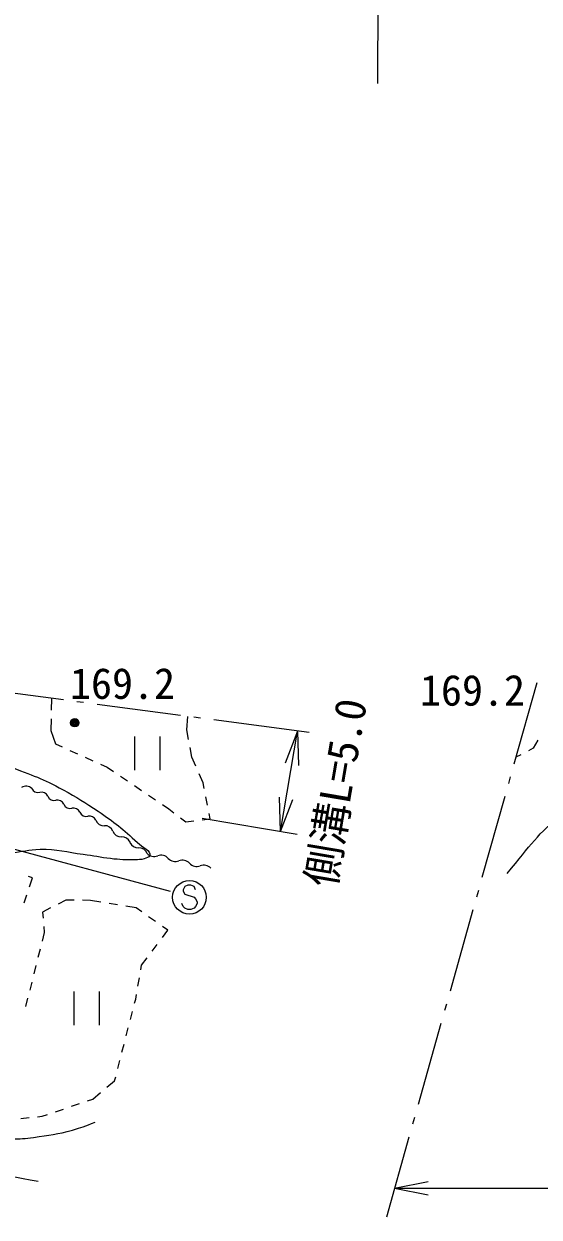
# Model space of a CAD drawing. Units: millimetres, scale not verified. Extents: x 40000 to 680000, y 20000 to 380000.
# Drawn here: x 152634 to 183219, y 249032 to 319847 of the extents above; entities that cross this region are included whole.
import ezdxf
from ezdxf.enums import TextEntityAlignment as Align

# ---------------------------------------------------------------- set-up
doc = ezdxf.new("R2010")
doc.units = ezdxf.units.MM
doc.header["$LTSCALE"] = 1000
for name, color, linetype, lineweight in [('M-BGD', 7, 'Continuous', 25), ('M-BMK-HTXT', 7, 'Continuous', 13), ('M-STR-HTXT', 7, 'Continuous', 13), ('M-STR-STRC', 7, 'Continuous', 25)]:
    doc.layers.add(name, color=color, linetype=linetype, lineweight=lineweight)
doc.styles.add('ＭＳ ゴシック', font='')
doc.styles.get('ＭＳ ゴシック').set_extended_font_data('MS Gothic')

msp = doc.modelspace()

# ---------------------------------------------------------------- linework, layer by layer
at = {"layer": 'M-BGD'}
for p, q in [((173653, 316304), (173684, 341304)), ((154266, 279818), (154257, 279111)), ((154251, 278611), (154242, 277903)), ((162313, 277947), (162367, 278743)), ((154242, 277903), (154520, 277114)), ((162411, 277386), (162313, 277947)), ((154520, 277114), (154911, 276938)), ((159202, 277551), (159202, 275551)), ((160702, 277551), (160702, 275551)), ((162596, 276331), (162498, 276893)), ((183140, 277338), (182874, 276857)), ((155367, 276732), (155822, 276526)), ((156278, 276320), (156734, 276114)), ((162836, 275793), (162596, 276331)), ((182134, 276476), (181838, 276324)), ((182874, 276857), (182578, 276705)), ((157189, 275908), (157580, 275731)), ((157580, 275731), (157955, 275478)), ((158369, 275198), (158784, 274918)), ((163279, 274798), (163039, 275336)), ((163344, 274468), (163279, 274798)), ((159198, 274638), (159612, 274358)), ((160026, 274078), (160441, 273798)), ((160855, 273518), (161230, 273265)), ((163536, 273486), (163440, 273977)), ((161230, 273265), (161538, 273032)), ((161938, 272731), (162246, 272498)), ((163219, 272610), (163696, 272665)), ((163696, 272665), (163631, 272995)), ((162246, 272498), (162723, 272553)), ((153150, 269173), (152909, 269249)), ((152969, 268627), (153150, 269173)), ((152654, 267678), (152811, 268152)), ((155134, 267850), (154663, 267608)), ((155612, 267843), (155134, 267850)), ((156590, 267828), (156112, 267835)), ((157209, 267725), (156590, 267828)), ((154217, 267381), (153746, 267139)), ((153746, 267139), (153775, 266783)), ((158196, 267562), (157702, 267644)), ((159309, 267378), (158689, 267480)), ((159633, 267148), (159309, 267378)), ((153816, 266284), (153846, 265928)), ((160450, 266571), (160042, 266860)), ((161183, 266053), (160858, 266283)), ((153846, 265928), (153715, 265410)), ((160855, 265620), (161183, 266053)), ((153593, 264926), (153471, 264441)), ((160251, 264823), (160553, 265221)), ((159621, 263991), (159949, 264424)), ((153349, 263956), (153226, 263471)), ((159574, 263718), (159621, 263991)), ((153104, 262986), (152982, 262501)), ((159403, 262732), (159489, 263225)), ((152860, 262017), (152738, 261532)), ((155603, 262423), (155603, 260423)), ((157103, 262423), (157103, 260423)), ((159271, 261966), (159318, 262240)), ((159208, 261721), (159271, 261966)), ((158958, 260752), (159083, 261236)), ((158709, 259784), (158833, 260268)), ((158459, 258816), (158584, 259300)), ((158209, 257847), (158334, 258331)), ((157564, 256739), (158021, 257117)), ((158021, 257117), (158085, 257363)), ((156722, 256042), (157179, 256421)), ((155458, 255611), (155932, 255773)), ((156405, 255934), (156722, 256042)), ((152448, 254893), (152946, 254942)), ((153444, 254991), (153722, 255018)), ((153722, 255018), (154039, 255126)), ((154512, 255288), (154985, 255449))]:
    msp.add_line(p, q, dxfattribs=at)
for radius in [250, 204, 159, 114, 68.2, 22.7]:
    msp.add_circle((155653, 278370), radius, dxfattribs=at)
for centre, radius, start, end in [((152763, 274096), 510, 48.46617, 121.47572), ((153473, 274632), 403, 202.40034, 284.87117), ((153680, 273852), 403, 22.40034, 104.87117), ((154426, 274160), 403, 202.40034, 284.87117), ((154633, 273380), 403, 22.40034, 104.87117), ((155379, 273687), 403, 202.40034, 284.87117), ((155586, 272908), 403, 22.40034, 104.87117), ((156331, 273215), 403, 202.40034, 284.87117), ((156538, 272436), 403, 22.40034, 104.87117), ((157385, 272765), 505, 200.31076, 273.67468), ((157449, 271757), 505, 20.31076, 93.67468), ((158396, 272107), 505, 200.31076, 273.67468), ((158461, 271100), 505, 20.31076, 93.67468), ((159408, 271450), 505, 200.31076, 273.67468), ((159473, 270442), 505, 20.31076, 93.67468), ((160370, 271005), 574, 222.52297, 291.19303), ((160785, 269935), 574, 42.52297, 111.19303), ((161630, 270711), 574, 222.52297, 291.19303), ((162045, 269641), 574, 42.52297, 111.19303), ((162891, 270417), 574, 222.52297, 291.19303), ((163306, 269347), 574, 42.52297, 111.19303)]:
    msp.add_arc(centre, radius, start, end, dxfattribs=at)
for points, knots in [([(181326, 269431), (182744, 271139), (183129, 271774), (184590, 272949), (184930, 273223), (185101, 273409), (185480, 273627), (186008, 273930), (186342, 274032), (186921, 274220), (189325, 274999), (190805, 274933), (193237, 275618), (194239, 275901), (194807, 276048), (195780, 276423), (196796, 276815), (197382, 277018), (198323, 277567), (199973, 278530), (200752, 279297), (202307, 280407), (203467, 281234), (204051, 281796), (205275, 282525), (206629, 283333), (207430, 283746), (208920, 284263), (210551, 284828), (211516, 284981), (213197, 285374), (215885, 286002), (216826, 286114), (220152, 286635)], [0, 0, 0, 0, 1, 1, 1, 2, 2, 2, 3, 3, 3, 4, 4, 4, 5, 5, 5, 6, 6, 6, 7, 7, 7, 8, 8, 8, 9, 9, 9, 10, 10, 10, 11, 11, 11, 11]), ([(151653, 275816), (153226, 275224), (153727, 275066), (154963, 274393), (155799, 273938), (156250, 273651), (157040, 273122), (158007, 272473), (158521, 272058), (159370, 271260), (159674, 270975), (160186, 270790), (160104, 270485), (160075, 270377), (159913, 270346), (159771, 270300), (159568, 270235), (159442, 270244), (159228, 270239), (158664, 270227), (158345, 270241), (157784, 270306), (157148, 270380), (156798, 270467), (156162, 270550), (155162, 270681), (154605, 270863), (153596, 270843), (152913, 270829), (152537, 270716), (151863, 270598), (151334, 270506), (151039, 270442), (150523, 270295), (150125, 270181), (149881, 270153), (149523, 269947), (149096, 269701), (148912, 269477), (148560, 269132), (148132, 268712), (148012, 268372), (147630, 267909), (145882, 265797), (144810, 264688), (142882, 262739), (141941, 261788), (141334, 261338), (140297, 260493), (139010, 259445), (138237, 258922), (136863, 257993), (135835, 257298), (135232, 256947), (134150, 256340), (132722, 255539), (131852, 255220), (130335, 254603), (130175, 254537), (130081, 254509), (129912, 254475), (128286, 254154), (127323, 254492), (125673, 254646), (124532, 254752), (123907, 254937), (122791, 255197), (121750, 255440), (121174, 255613), (120163, 255960), (116575, 257191), (114707, 258254), (111178, 259649), (108493, 260710), (106978, 261277), (104270, 262277), (103381, 262605), (102881, 262785), (101981, 263083), (101428, 263266), (101118, 263370), (100555, 263523), (99052, 263932), (98222, 264238), (96683, 264482), (95452, 264677), (94751, 264757), (93504, 264779), (92527, 264796), (92174, 264782), (91004, 264695)], [0, 0, 0, 0, 1, 1, 1, 2, 2, 2, 3, 3, 3, 4, 4, 4, 5, 5, 5, 6, 6, 6, 7, 7, 7, 8, 8, 8, 9, 9, 9, 10, 10, 10, 11, 11, 11, 12, 12, 12, 13, 13, 13, 14, 14, 14, 15, 15, 15, 16, 16, 16, 17, 17, 17, 18, 18, 18, 19, 19, 19, 20, 20, 20, 21, 21, 21, 22, 22, 22, 23, 23, 23, 24, 24, 24, 25, 25, 25, 26, 26, 26, 27, 27, 27, 28, 28, 28, 29, 29, 29, 30, 30, 30, 30]), ([(129477, 251313), (131389, 251424), (131941, 251498), (133514, 251678), (137417, 252122), (139519, 252913), (143390, 253584), (144310, 253743), (144833, 253798), (145763, 253880), (148156, 254091), (149509, 253569), (151909, 253668), (152419, 253689), (152708, 253689), (153213, 253767), (154120, 253907), (154642, 253941), (155523, 254200), (156056, 254357), (156252, 254420), (156867, 254666)], [0, 0, 0, 0, 1, 1, 1, 2, 2, 2, 3, 3, 3, 4, 4, 4, 5, 5, 5, 6, 6, 6, 7, 7, 7, 7]), ([(137498, 249855), (140333, 250709), (141149, 251027), (143559, 251465), (144499, 251635), (145024, 251759), (145975, 251846), (146717, 251913), (147137, 251894), (147882, 251888), (150086, 251870), (150891, 251627), (153477, 251167)], [0, 0, 0, 0, 1, 1, 1, 2, 2, 2, 3, 3, 3, 4, 4, 4, 4])]:
    msp.add_open_spline(points, degree=3, knots=knots, dxfattribs=at)
at = {"layer": 'M-BMK-HTXT'}
for p, q in [((154993, 279722), (149344, 280472)), ((183081, 280736), (181725, 275923)), ((156183, 279564), (155786, 279617)), ((161932, 278801), (156976, 279459)), ((163122, 278643), (162725, 278695)), ((169564, 277787), (163915, 278537)), ((181508, 275153), (181400, 274768)), ((181183, 273998), (179827, 269185)), ((179610, 268415), (179502, 268030)), ((179285, 267260), (177929, 262447)), ((177712, 261677), (177604, 261292)), ((177387, 260522), (176031, 255710)), ((175814, 254939), (175706, 254554)), ((175489, 253784), (174150, 249032))]:
    msp.add_line(p, q, dxfattribs=at)
at = {"layer": 'M-STR-HTXT'}
for p, q in [((167864, 271922), (168879, 277878)), ((168879, 277878), (168149, 275974)), ((168879, 277878), (168938, 275839)), ((167864, 271922), (167806, 273961)), ((167864, 271922), (168595, 273826)), ((163225, 272712), (168850, 271754)), ((174633, 250747), (176633, 251147)), ((174633, 250747), (337515, 250747)), ((174633, 250747), (176633, 250347))]:
    msp.add_line(p, q, dxfattribs=at)
at = {"layer": 'M-STR-STRC'}
for p, q in [((161338, 268361), (149292, 271597)), ((162190, 268647), (162099, 268465)), ((162099, 268465), (162099, 268374)), ((162372, 268738), (162190, 268647)), ((162554, 268738), (162372, 268738)), ((162736, 268647), (162554, 268738)), ((162827, 268465), (162736, 268647)), ((162099, 268374), (162190, 268192)), ((162190, 268192), (162736, 268011)), ((162736, 268011), (162827, 267920)), ((162827, 267920), (162918, 267738)), ((162918, 267738), (162918, 267647)), ((162099, 267465), (162009, 267647)), ((162190, 267374), (162099, 267465)), ((162372, 267283), (162190, 267374)), ((162554, 267283), (162372, 267283)), ((162736, 267374), (162554, 267283)), ((162827, 267465), (162736, 267374)), ((162918, 267647), (162827, 267465))]:
    msp.add_line(p, q, dxfattribs=at)
msp.add_circle((162463, 268011), 1000, dxfattribs=at)

# ---------------------------------------------------------------- texts
at = {"layer": 'M-BGD', "style": 'ＭＳ ゴシック'}
for p in [(155372, 279239), (176145, 278835)]:
    msp.add_text('169.2', height=1833, dxfattribs=at).set_placement(p, align=Align.BOTTOM_LEFT)
at = {"layer": 'M-STR-HTXT', "style": 'ＭＳ ゴシック'}
msp.add_text('側溝L=5.0', height=1833, rotation=80.333, dxfattribs=at).set_placement((172607, 273983), align=Align.BOTTOM_CENTER)

doc.saveas('drawing.dxf')
